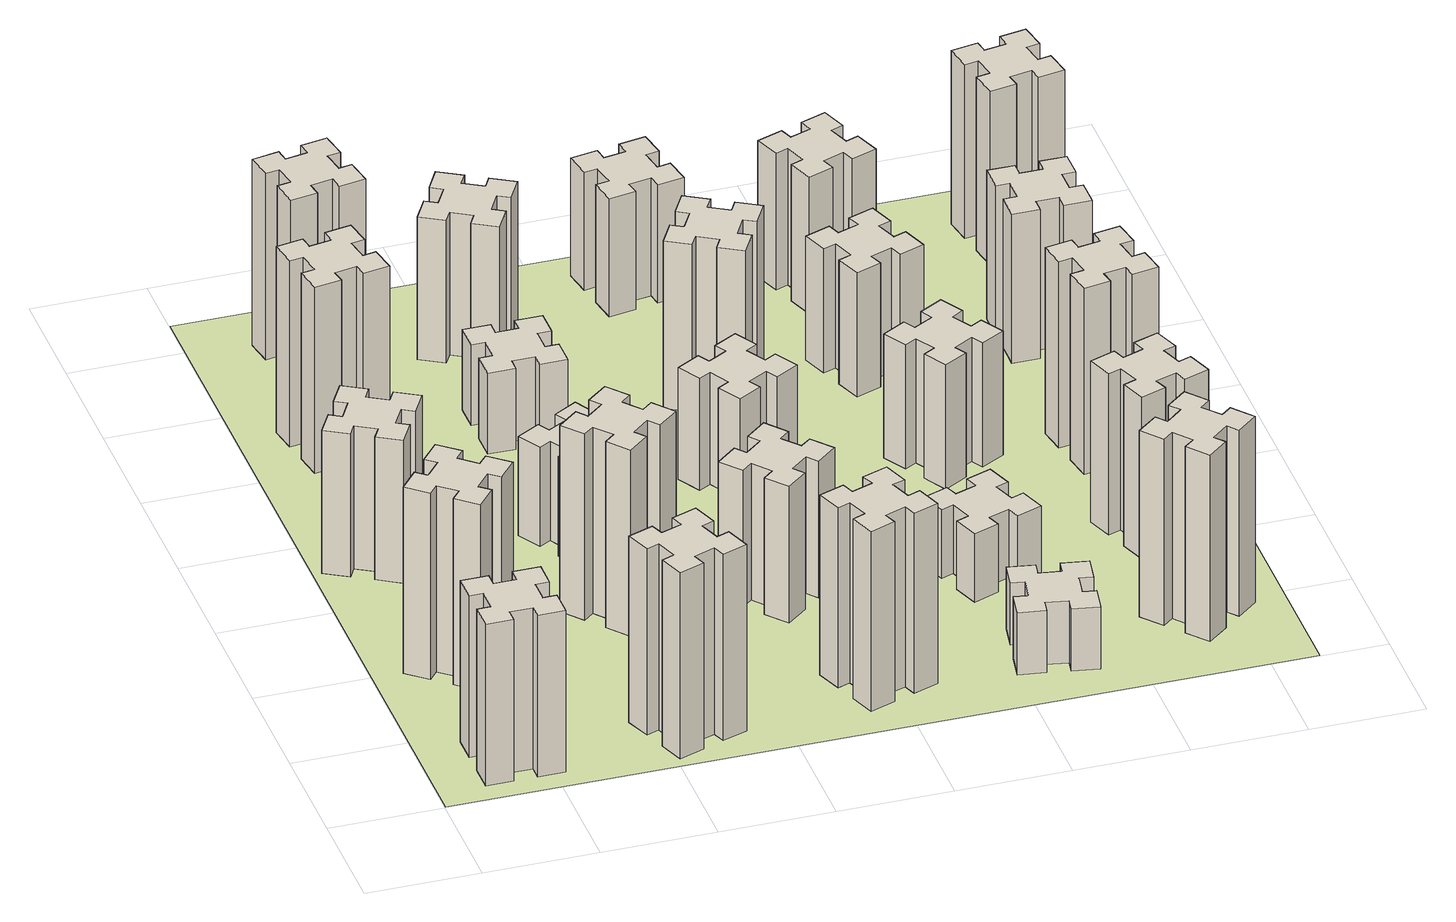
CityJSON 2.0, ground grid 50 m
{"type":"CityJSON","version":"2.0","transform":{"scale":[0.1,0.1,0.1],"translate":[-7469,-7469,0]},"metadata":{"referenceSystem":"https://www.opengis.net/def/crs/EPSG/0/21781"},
"CityObjects":{
"building1":{"type":"Building","attributes":{"class":"1000","function":"1000","usage":"1000","yearOfConstruction":2016,"roofType":"1000","measuredHeight":78,"storeysAboveGround":30,"storeysBelowGround":0},"geometry":[{"type":"Solid","lod":"1","boundaries":[[[[0,1,2,3,4,5,6,7,8,9,10,11,12,13,14,15,16,17,18,19]],[[17,16,20,21]],[[16,15,22,20]],[[15,14,23,22]],[[14,13,24,23]],[[13,12,25,24]],[[12,11,26,25]],[[11,10,27,26]],[[10,9,28,27]],[[9,8,29,28]],[[8,7,30,29]],[[7,6,31,30]],[[6,5,32,31]],[[5,4,33,32]],[[4,3,34,33]],[[3,2,35,34]],[[2,1,36,35]],[[1,0,37,36]],[[0,19,38,37]],[[19,18,39,38]],[[18,17,21,39]],[[24,25,26,27,28,29,30,31,32,33,34,35,36,37,38,39,21,20,22,23]]]]}]},
"building2":{"type":"Building","attributes":{"class":"1000","function":"1000","usage":"1000","yearOfConstruction":2016,"roofType":"1000","measuredHeight":90,"storeysAboveGround":30,"storeysBelowGround":0},"geometry":[{"type":"Solid","lod":"1","boundaries":[[[[40,41,42,43,44,45,46,47,48,49,50,51,52,53,54,55,56,57,58,59]],[[57,56,60,61]],[[56,55,62,60]],[[55,54,63,62]],[[54,53,64,63]],[[53,52,65,64]],[[52,51,66,65]],[[51,50,67,66]],[[50,49,68,67]],[[49,48,69,68]],[[48,47,70,69]],[[47,46,71,70]],[[46,45,72,71]],[[45,44,73,72]],[[44,43,74,73]],[[43,42,75,74]],[[42,41,76,75]],[[41,40,77,76]],[[40,59,78,77]],[[59,58,79,78]],[[58,57,61,79]],[[64,65,66,67,68,69,70,71,72,73,74,75,76,77,78,79,61,60,62,63]]]]}]},
"building3":{"type":"Building","attributes":{"class":"1000","function":"1000","usage":"1000","yearOfConstruction":2016,"roofType":"1000","measuredHeight":69,"storeysAboveGround":30,"storeysBelowGround":0},"geometry":[{"type":"Solid","lod":"1","boundaries":[[[[80,81,82,83,84,85,86,87,88,89,90,91,92,93,94,95,96,97,98,99]],[[97,96,100,101]],[[96,95,102,100]],[[95,94,103,102]],[[94,93,104,103]],[[93,92,105,104]],[[92,91,106,105]],[[91,90,107,106]],[[90,89,108,107]],[[89,88,109,108]],[[88,87,110,109]],[[87,86,111,110]],[[86,85,112,111]],[[85,84,113,112]],[[84,83,114,113]],[[83,82,115,114]],[[82,81,116,115]],[[81,80,117,116]],[[80,99,118,117]],[[99,98,119,118]],[[98,97,101,119]],[[104,105,106,107,108,109,110,111,112,113,114,115,116,117,118,119,101,100,102,103]]]]}]},
"building4":{"type":"Building","attributes":{"class":"1000","function":"1000","usage":"1000","yearOfConstruction":2016,"roofType":"1000","measuredHeight":90,"storeysAboveGround":30,"storeysBelowGround":0},"geometry":[{"type":"Solid","lod":"1","boundaries":[[[[120,121,122,123,124,125,126,127,128,129,130,131,132,133,134,135,136,137,138,139]],[[137,136,140,141]],[[136,135,142,140]],[[135,134,143,142]],[[134,133,144,143]],[[133,132,145,144]],[[132,131,146,145]],[[131,130,147,146]],[[130,129,148,147]],[[129,128,149,148]],[[128,127,150,149]],[[127,126,151,150]],[[126,125,152,151]],[[125,124,153,152]],[[124,123,154,153]],[[123,122,155,154]],[[122,121,156,155]],[[121,120,157,156]],[[120,139,158,157]],[[139,138,159,158]],[[138,137,141,159]],[[144,145,146,147,148,149,150,151,152,153,154,155,156,157,158,159,141,140,142,143]]]]}]},
"building5":{"type":"Building","attributes":{"class":"1000","function":"1000","usage":"1000","yearOfConstruction":2016,"roofType":"1000","measuredHeight":90,"storeysAboveGround":30,"storeysBelowGround":0},"geometry":[{"type":"Solid","lod":"1","boundaries":[[[[160,161,162,163,164,165,166,167,168,169,170,171,172,173,174,175,176,177,178,179]],[[177,176,180,181]],[[176,175,182,180]],[[175,174,183,182]],[[174,173,184,183]],[[173,172,185,184]],[[172,171,186,185]],[[171,170,187,186]],[[170,169,188,187]],[[169,168,189,188]],[[168,167,190,189]],[[167,166,191,190]],[[166,165,192,191]],[[165,164,193,192]],[[164,163,194,193]],[[163,162,195,194]],[[162,161,196,195]],[[161,160,197,196]],[[160,179,198,197]],[[179,178,199,198]],[[178,177,181,199]],[[184,185,186,187,188,189,190,191,192,193,194,195,196,197,198,199,181,180,182,183]]]]}]},
"building6":{"type":"Building","attributes":{"class":"1000","function":"1000","usage":"1000","yearOfConstruction":2016,"roofType":"1000","measuredHeight":90,"storeysAboveGround":30,"storeysBelowGround":0},"geometry":[{"type":"Solid","lod":"1","boundaries":[[[[200,201,202,203,204,205,206,207,208,209,210,211,212,213,214,215,216,217,218,219]],[[217,216,220,221]],[[216,215,222,220]],[[215,214,223,222]],[[214,213,224,223]],[[213,212,225,224]],[[212,211,226,225]],[[211,210,227,226]],[[210,209,228,227]],[[209,208,229,228]],[[208,207,230,229]],[[207,206,231,230]],[[206,205,232,231]],[[205,204,233,232]],[[204,203,234,233]],[[203,202,235,234]],[[202,201,236,235]],[[201,200,237,236]],[[200,219,238,237]],[[219,218,239,238]],[[218,217,221,239]],[[224,225,226,227,228,229,230,231,232,233,234,235,236,237,238,239,221,220,222,223]]]]}]},
"building7":{"type":"Building","attributes":{"class":"1000","function":"1000","usage":"1000","yearOfConstruction":2016,"roofType":"1000","measuredHeight":90,"storeysAboveGround":30,"storeysBelowGround":0},"geometry":[{"type":"Solid","lod":"1","boundaries":[[[[240,241,242,243,244,245,246,247,248,249,250,251,252,253,254,255,256,257,258,259]],[[257,256,260,261]],[[256,255,262,260]],[[255,254,263,262]],[[254,253,264,263]],[[253,252,265,264]],[[252,251,266,265]],[[251,250,267,266]],[[250,249,268,267]],[[249,248,269,268]],[[248,247,270,269]],[[247,246,271,270]],[[246,245,272,271]],[[245,244,273,272]],[[244,243,274,273]],[[243,242,275,274]],[[242,241,276,275]],[[241,240,277,276]],[[240,259,278,277]],[[259,258,279,278]],[[258,257,261,279]],[[264,265,266,267,268,269,270,271,272,273,274,275,276,277,278,279,261,260,262,263]]]]}]},
"building8":{"type":"Building","attributes":{"class":"1000","function":"1000","usage":"1000","yearOfConstruction":2016,"roofType":"1000","measuredHeight":48,"storeysAboveGround":30,"storeysBelowGround":0},"geometry":[{"type":"Solid","lod":"1","boundaries":[[[[280,281,282,283,284,285,286,287,288,289,290,291,292,293,294,295,296,297,298,299]],[[297,296,300,301]],[[296,295,302,300]],[[295,294,303,302]],[[294,293,304,303]],[[293,292,305,304]],[[292,291,306,305]],[[291,290,307,306]],[[290,289,308,307]],[[289,288,309,308]],[[288,287,310,309]],[[287,286,311,310]],[[286,285,312,311]],[[285,284,313,312]],[[284,283,314,313]],[[283,282,315,314]],[[282,281,316,315]],[[281,280,317,316]],[[280,299,318,317]],[[299,298,319,318]],[[298,297,301,319]],[[304,305,306,307,308,309,310,311,312,313,314,315,316,317,318,319,301,300,302,303]]]]}]},
"building9":{"type":"Building","attributes":{"class":"1000","function":"1000","usage":"1000","yearOfConstruction":2016,"roofType":"1000","measuredHeight":39,"storeysAboveGround":30,"storeysBelowGround":0},"geometry":[{"type":"Solid","lod":"1","boundaries":[[[[320,321,322,323,324,325,326,327,328,329,330,331,332,333,334,335,336,337,338,339]],[[337,336,340,341]],[[336,335,342,340]],[[335,334,343,342]],[[334,333,344,343]],[[333,332,345,344]],[[332,331,346,345]],[[331,330,347,346]],[[330,329,348,347]],[[329,328,349,348]],[[328,327,350,349]],[[327,326,351,350]],[[326,325,352,351]],[[325,324,353,352]],[[324,323,354,353]],[[323,322,355,354]],[[322,321,356,355]],[[321,320,357,356]],[[320,339,358,357]],[[339,338,359,358]],[[338,337,341,359]],[[344,345,346,347,348,349,350,351,352,353,354,355,356,357,358,359,341,340,342,343]]]]}]},
"building10":{"type":"Building","attributes":{"class":"1000","function":"1000","usage":"1000","yearOfConstruction":2016,"roofType":"1000","measuredHeight":87,"storeysAboveGround":30,"storeysBelowGround":0},"geometry":[{"type":"Solid","lod":"1","boundaries":[[[[360,361,362,363,364,365,366,367,368,369,370,371,372,373,374,375,376,377,378,379]],[[377,376,380,381]],[[376,375,382,380]],[[375,374,383,382]],[[374,373,384,383]],[[373,372,385,384]],[[372,371,386,385]],[[371,370,387,386]],[[370,369,388,387]],[[369,368,389,388]],[[368,367,390,389]],[[367,366,391,390]],[[366,365,392,391]],[[365,364,393,392]],[[364,363,394,393]],[[363,362,395,394]],[[362,361,396,395]],[[361,360,397,396]],[[360,379,398,397]],[[379,378,399,398]],[[378,377,381,399]],[[384,385,386,387,388,389,390,391,392,393,394,395,396,397,398,399,381,380,382,383]]]]}]},
"building11":{"type":"Building","attributes":{"class":"1000","function":"1000","usage":"1000","yearOfConstruction":2016,"roofType":"1000","measuredHeight":69,"storeysAboveGround":30,"storeysBelowGround":0},"geometry":[{"type":"Solid","lod":"1","boundaries":[[[[400,401,402,403,404,405,406,407,408,409,410,411,412,413,414,415,416,417,418,419]],[[417,416,420,421]],[[416,415,422,420]],[[415,414,423,422]],[[414,413,424,423]],[[413,412,425,424]],[[412,411,426,425]],[[411,410,427,426]],[[410,409,428,427]],[[409,408,429,428]],[[408,407,430,429]],[[407,406,431,430]],[[406,405,432,431]],[[405,404,433,432]],[[404,403,434,433]],[[403,402,435,434]],[[402,401,436,435]],[[401,400,437,436]],[[400,419,438,437]],[[419,418,439,438]],[[418,417,421,439]],[[424,425,426,427,428,429,430,431,432,433,434,435,436,437,438,439,421,420,422,423]]]]}]},
"building12":{"type":"Building","attributes":{"class":"1000","function":"1000","usage":"1000","yearOfConstruction":2016,"roofType":"1000","measuredHeight":66,"storeysAboveGround":30,"storeysBelowGround":0},"geometry":[{"type":"Solid","lod":"1","boundaries":[[[[440,441,442,443,444,445,446,447,448,449,450,451,452,453,454,455,456,457,458,459]],[[457,456,460,461]],[[456,455,462,460]],[[455,454,463,462]],[[454,453,464,463]],[[453,452,465,464]],[[452,451,466,465]],[[451,450,467,466]],[[450,449,468,467]],[[449,448,469,468]],[[448,447,470,469]],[[447,446,471,470]],[[446,445,472,471]],[[445,444,473,472]],[[444,443,474,473]],[[443,442,475,474]],[[442,441,476,475]],[[441,440,477,476]],[[440,459,478,477]],[[459,458,479,478]],[[458,457,461,479]],[[464,465,466,467,468,469,470,471,472,473,474,475,476,477,478,479,461,460,462,463]]]]}]},
"building13":{"type":"Building","attributes":{"class":"1000","function":"1000","usage":"1000","yearOfConstruction":2016,"roofType":"1000","measuredHeight":54,"storeysAboveGround":30,"storeysBelowGround":0},"geometry":[{"type":"Solid","lod":"1","boundaries":[[[[480,481,482,483,484,485,486,487,488,489,490,491,492,493,494,495,496,497,498,499]],[[497,496,500,501]],[[496,495,502,500]],[[495,494,503,502]],[[494,493,504,503]],[[493,492,505,504]],[[492,491,506,505]],[[491,490,507,506]],[[490,489,508,507]],[[489,488,509,508]],[[488,487,510,509]],[[487,486,511,510]],[[486,485,512,511]],[[485,484,513,512]],[[484,483,514,513]],[[483,482,515,514]],[[482,481,516,515]],[[481,480,517,516]],[[480,499,518,517]],[[499,498,519,518]],[[498,497,501,519]],[[504,505,506,507,508,509,510,511,512,513,514,515,516,517,518,519,501,500,502,503]]]]}]},
"building14":{"type":"Building","attributes":{"class":"1000","function":"1000","usage":"1000","yearOfConstruction":2016,"roofType":"1000","measuredHeight":81,"storeysAboveGround":30,"storeysBelowGround":0},"geometry":[{"type":"Solid","lod":"1","boundaries":[[[[520,521,522,523,524,525,526,527,528,529,530,531,532,533,534,535,536,537,538,539]],[[537,536,540,541]],[[536,535,542,540]],[[535,534,543,542]],[[534,533,544,543]],[[533,532,545,544]],[[532,531,546,545]],[[531,530,547,546]],[[530,529,548,547]],[[529,528,549,548]],[[528,527,550,549]],[[527,526,551,550]],[[526,525,552,551]],[[525,524,553,552]],[[524,523,554,553]],[[523,522,555,554]],[[522,521,556,555]],[[521,520,557,556]],[[520,539,558,557]],[[539,538,559,558]],[[538,537,541,559]],[[544,545,546,547,548,549,550,551,552,553,554,555,556,557,558,559,541,540,542,543]]]]}]},
"building15":{"type":"Building","attributes":{"class":"1000","function":"1000","usage":"1000","yearOfConstruction":2016,"roofType":"1000","measuredHeight":30,"storeysAboveGround":30,"storeysBelowGround":0},"geometry":[{"type":"Solid","lod":"1","boundaries":[[[[560,561,562,563,564,565,566,567,568,569,570,571,572,573,574,575,576,577,578,579]],[[577,576,580,581]],[[576,575,582,580]],[[575,574,583,582]],[[574,573,584,583]],[[573,572,585,584]],[[572,571,586,585]],[[571,570,587,586]],[[570,569,588,587]],[[569,568,589,588]],[[568,567,590,589]],[[567,566,591,590]],[[566,565,592,591]],[[565,564,593,592]],[[564,563,594,593]],[[563,562,595,594]],[[562,561,596,595]],[[561,560,597,596]],[[560,579,598,597]],[[579,578,599,598]],[[578,577,581,599]],[[584,585,586,587,588,589,590,591,592,593,594,595,596,597,598,599,581,580,582,583]]]]}]},
"building16":{"type":"Building","attributes":{"class":"1000","function":"1000","usage":"1000","yearOfConstruction":2016,"roofType":"1000","measuredHeight":57,"storeysAboveGround":30,"storeysBelowGround":0},"geometry":[{"type":"Solid","lod":"1","boundaries":[[[[600,601,602,603,604,605,606,607,608,609,610,611,612,613,614,615,616,617,618,619]],[[617,616,620,621]],[[616,615,622,620]],[[615,614,623,622]],[[614,613,624,623]],[[613,612,625,624]],[[612,611,626,625]],[[611,610,627,626]],[[610,609,628,627]],[[609,608,629,628]],[[608,607,630,629]],[[607,606,631,630]],[[606,605,632,631]],[[605,604,633,632]],[[604,603,634,633]],[[603,602,635,634]],[[602,601,636,635]],[[601,600,637,636]],[[600,619,638,637]],[[619,618,639,638]],[[618,617,621,639]],[[624,625,626,627,628,629,630,631,632,633,634,635,636,637,638,639,621,620,622,623]]]]}]},
"building17":{"type":"Building","attributes":{"class":"1000","function":"1000","usage":"1000","yearOfConstruction":2016,"roofType":"1000","measuredHeight":33,"storeysAboveGround":30,"storeysBelowGround":0},"geometry":[{"type":"Solid","lod":"1","boundaries":[[[[640,641,642,643,644,645,646,647,648,649,650,651,652,653,654,655,656,657,658,659]],[[657,656,660,661]],[[656,655,662,660]],[[655,654,663,662]],[[654,653,664,663]],[[653,652,665,664]],[[652,651,666,665]],[[651,650,667,666]],[[650,649,668,667]],[[649,648,669,668]],[[648,647,670,669]],[[647,646,671,670]],[[646,645,672,671]],[[645,644,673,672]],[[644,643,674,673]],[[643,642,675,674]],[[642,641,676,675]],[[641,640,677,676]],[[640,659,678,677]],[[659,658,679,678]],[[658,657,661,679]],[[664,665,666,667,668,669,670,671,672,673,674,675,676,677,678,679,661,660,662,663]]]]}]},
"building18":{"type":"Building","attributes":{"class":"1000","function":"1000","usage":"1000","yearOfConstruction":2016,"roofType":"1000","measuredHeight":60,"storeysAboveGround":30,"storeysBelowGround":0},"geometry":[{"type":"Solid","lod":"1","boundaries":[[[[680,681,682,683,684,685,686,687,688,689,690,691,692,693,694,695,696,697,698,699]],[[697,696,700,701]],[[696,695,702,700]],[[695,694,703,702]],[[694,693,704,703]],[[693,692,705,704]],[[692,691,706,705]],[[691,690,707,706]],[[690,689,708,707]],[[689,688,709,708]],[[688,687,710,709]],[[687,686,711,710]],[[686,685,712,711]],[[685,684,713,712]],[[684,683,714,713]],[[683,682,715,714]],[[682,681,716,715]],[[681,680,717,716]],[[680,699,718,717]],[[699,698,719,718]],[[698,697,701,719]],[[704,705,706,707,708,709,710,711,712,713,714,715,716,717,718,719,701,700,702,703]]]]}]},
"building19":{"type":"Building","attributes":{"class":"1000","function":"1000","usage":"1000","yearOfConstruction":2016,"roofType":"1000","measuredHeight":60,"storeysAboveGround":30,"storeysBelowGround":0},"geometry":[{"type":"Solid","lod":"1","boundaries":[[[[720,721,722,723,724,725,726,727,728,729,730,731,732,733,734,735,736,737,738,739]],[[737,736,740,741]],[[736,735,742,740]],[[735,734,743,742]],[[734,733,744,743]],[[733,732,745,744]],[[732,731,746,745]],[[731,730,747,746]],[[730,729,748,747]],[[729,728,749,748]],[[728,727,750,749]],[[727,726,751,750]],[[726,725,752,751]],[[725,724,753,752]],[[724,723,754,753]],[[723,722,755,754]],[[722,721,756,755]],[[721,720,757,756]],[[720,739,758,757]],[[739,738,759,758]],[[738,737,741,759]],[[744,745,746,747,748,749,750,751,752,753,754,755,756,757,758,759,741,740,742,743]]]]}]},
"building20":{"type":"Building","attributes":{"class":"1000","function":"1000","usage":"1000","yearOfConstruction":2016,"roofType":"1000","measuredHeight":90,"storeysAboveGround":30,"storeysBelowGround":0},"geometry":[{"type":"Solid","lod":"1","boundaries":[[[[760,761,762,763,764,765,766,767,768,769,770,771,772,773,774,775,776,777,778,779]],[[777,776,780,781]],[[776,775,782,780]],[[775,774,783,782]],[[774,773,784,783]],[[773,772,785,784]],[[772,771,786,785]],[[771,770,787,786]],[[770,769,788,787]],[[769,768,789,788]],[[768,767,790,789]],[[767,766,791,790]],[[766,765,792,791]],[[765,764,793,792]],[[764,763,794,793]],[[763,762,795,794]],[[762,761,796,795]],[[761,760,797,796]],[[760,779,798,797]],[[779,778,799,798]],[[778,777,781,799]],[[784,785,786,787,788,789,790,791,792,793,794,795,796,797,798,799,781,780,782,783]]]]}]},
"building21":{"type":"Building","attributes":{"class":"1000","function":"1000","usage":"1000","yearOfConstruction":2016,"roofType":"1000","measuredHeight":66,"storeysAboveGround":30,"storeysBelowGround":0},"geometry":[{"type":"Solid","lod":"1","boundaries":[[[[800,801,802,803,804,805,806,807,808,809,810,811,812,813,814,815,816,817,818,819]],[[817,816,820,821]],[[816,815,822,820]],[[815,814,823,822]],[[814,813,824,823]],[[813,812,825,824]],[[812,811,826,825]],[[811,810,827,826]],[[810,809,828,827]],[[809,808,829,828]],[[808,807,830,829]],[[807,806,831,830]],[[806,805,832,831]],[[805,804,833,832]],[[804,803,834,833]],[[803,802,835,834]],[[802,801,836,835]],[[801,800,837,836]],[[800,819,838,837]],[[819,818,839,838]],[[818,817,821,839]],[[824,825,826,827,828,829,830,831,832,833,834,835,836,837,838,839,821,820,822,823]]]]}]},
"building22":{"type":"Building","attributes":{"class":"1000","function":"1000","usage":"1000","yearOfConstruction":2016,"roofType":"1000","measuredHeight":78,"storeysAboveGround":30,"storeysBelowGround":0},"geometry":[{"type":"Solid","lod":"1","boundaries":[[[[840,841,842,843,844,845,846,847,848,849,850,851,852,853,854,855,856,857,858,859]],[[857,856,860,861]],[[856,855,862,860]],[[855,854,863,862]],[[854,853,864,863]],[[853,852,865,864]],[[852,851,866,865]],[[851,850,867,866]],[[850,849,868,867]],[[849,848,869,868]],[[848,847,870,869]],[[847,846,871,870]],[[846,845,872,871]],[[845,844,873,872]],[[844,843,874,873]],[[843,842,875,874]],[[842,841,876,875]],[[841,840,877,876]],[[840,859,878,877]],[[859,858,879,878]],[[858,857,861,879]],[[864,865,866,867,868,869,870,871,872,873,874,875,876,877,878,879,861,860,862,863]]]]}]},
"building23":{"type":"Building","attributes":{"class":"1000","function":"1000","usage":"1000","yearOfConstruction":2016,"roofType":"1000","measuredHeight":90,"storeysAboveGround":30,"storeysBelowGround":0},"geometry":[{"type":"Solid","lod":"1","boundaries":[[[[880,881,882,883,884,885,886,887,888,889,890,891,892,893,894,895,896,897,898,899]],[[897,896,900,901]],[[896,895,902,900]],[[895,894,903,902]],[[894,893,904,903]],[[893,892,905,904]],[[892,891,906,905]],[[891,890,907,906]],[[890,889,908,907]],[[889,888,909,908]],[[888,887,910,909]],[[887,886,911,910]],[[886,885,912,911]],[[885,884,913,912]],[[884,883,914,913]],[[883,882,915,914]],[[882,881,916,915]],[[881,880,917,916]],[[880,899,918,917]],[[899,898,919,918]],[[898,897,901,919]],[[904,905,906,907,908,909,910,911,912,913,914,915,916,917,918,919,901,900,902,903]]]]}]},
"building24":{"type":"Building","attributes":{"class":"1000","function":"1000","usage":"1000","yearOfConstruction":2016,"roofType":"1000","measuredHeight":72,"storeysAboveGround":30,"storeysBelowGround":0},"geometry":[{"type":"Solid","lod":"1","boundaries":[[[[920,921,922,923,924,925,926,927,928,929,930,931,932,933,934,935,936,937,938,939]],[[937,936,940,941]],[[936,935,942,940]],[[935,934,943,942]],[[934,933,944,943]],[[933,932,945,944]],[[932,931,946,945]],[[931,930,947,946]],[[930,929,948,947]],[[929,928,949,948]],[[928,927,950,949]],[[927,926,951,950]],[[926,925,952,951]],[[925,924,953,952]],[[924,923,954,953]],[[923,922,955,954]],[[922,921,956,955]],[[921,920,957,956]],[[920,939,958,957]],[[939,938,959,958]],[[938,937,941,959]],[[944,945,946,947,948,949,950,951,952,953,954,955,956,957,958,959,941,940,942,943]]]]}]},
"building25":{"type":"Building","attributes":{"class":"1000","function":"1000","usage":"1000","yearOfConstruction":2016,"roofType":"1000","measuredHeight":84,"storeysAboveGround":30,"storeysBelowGround":0},"geometry":[{"type":"Solid","lod":"1","boundaries":[[[[960,961,962,963,964,965,966,967,968,969,970,971,972,973,974,975,976,977,978,979]],[[977,976,980,981]],[[976,975,982,980]],[[975,974,983,982]],[[974,973,984,983]],[[973,972,985,984]],[[972,971,986,985]],[[971,970,987,986]],[[970,969,988,987]],[[969,968,989,988]],[[968,967,990,989]],[[967,966,991,990]],[[966,965,992,991]],[[965,964,993,992]],[[964,963,994,993]],[[963,962,995,994]],[[962,961,996,995]],[[961,960,997,996]],[[960,979,998,997]],[[979,978,999,998]],[[978,977,981,999]],[[984,985,986,987,988,989,990,991,992,993,994,995,996,997,998,999,981,980,982,983]]]]}]},
"landuse1":{"type":"LandUse","attributes":{"name":"plot1","function":"1010"},"geometry":[{"type":"MultiSurface","lod":"1","boundaries":[[[1000,1001,1002,1003]]]}]}
},
"vertices":[
[265,325,0],[265,225,0],[205,225,0],[205,105,0],[325,105,0],[325,165,0],[425,165,0],[425,105,0],[545,105,0],[545,225,0],[485,225,0],[485,325,0],[545,325,0],[545,445,0],[425,445,0],[425,385,0],[325,385,0],[325,445,0],[205,445,0],[205,325,0],[325,385,780],[325,445,780],[425,385,780],[425,445,780],[545,445,780],[545,325,780],[485,325,780],[485,225,780],[545,225,780],[545,105,780],[425,105,780],[425,165,780],[325,165,780],[325,105,780],[205,105,780],[205,225,780],[265,225,780],[265,325,780],[205,325,780],[205,445,780],
[484,1067,0],[408,1132,0],[446,1178,0],[354,1255,0],[277,1163,0],[323,1124,0],[259,1048,0],[213,1086,0],[136,994,0],[228,917,0],[266,963,0],[343,899,0],[304,853,0],[396,776,0],[473,868,0],[427,906,0],[492,983,0],[538,944,0],[615,1036,0],[523,1113,0],[492,983,900],[538,944,900],[427,906,900],[473,868,900],[396,776,900],[304,853,900],[343,899,900],[266,963,900],[228,917,900],[136,994,900],[213,1086,900],[259,1048,900],[323,1124,900],[277,1163,900],[354,1255,900],[446,1178,900],[408,1132,900],[484,1067,900],[523,1113,900],[615,1036,900],
[374,1926,0],[287,1976,0],[317,2028,0],[213,2088,0],[153,1984,0],[205,1954,0],[155,1867,0],[103,1897,0],[43,1793,0],[147,1733,0],[177,1785,0],[264,1735,0],[234,1683,0],[338,1623,0],[398,1727,0],[346,1757,0],[396,1844,0],[448,1814,0],[508,1918,0],[404,1978,0],[396,1844,690],[448,1814,690],[346,1757,690],[398,1727,690],[338,1623,690],[234,1683,690],[264,1735,690],[177,1785,690],[147,1733,690],[43,1793,690],[103,1897,690],[155,1867,690],[205,1954,690],[153,1984,690],[213,2088,690],[317,2028,690],[287,1976,690],[374,1926,690],[404,1978,690],[508,1918,690],
[405,2812,0],[307,2795,0],[297,2854,0],[178,2833,0],[199,2715,0],[258,2725,0],[276,2627,0],[217,2617,0],[237,2498,0],[356,2519,0],[345,2578,0],[444,2596,0],[454,2537,0],[572,2557,0],[551,2676,0],[492,2665,0],[475,2764,0],[534,2774,0],[513,2892,0],[395,2871,0],[475,2764,900],[534,2774,900],[492,2665,900],[551,2676,900],[572,2557,900],[454,2537,900],[444,2596,900],[345,2578,900],[356,2519,900],[237,2498,900],[217,2617,900],[276,2627,900],[258,2725,900],[199,2715,900],[178,2833,900],[297,2854,900],[307,2795,900],[405,2812,900],[395,2871,900],[513,2892,900],
[1106,155,0],[1200,189,0],[1220,133,0],[1333,174,0],[1292,287,0],[1236,266,0],[1202,360,0],[1258,380,0],[1217,493,0],[1104,452,0],[1125,396,0],[1031,362,0],[1010,418,0],[897,377,0],[939,264,0],[995,285,0],[1029,191,0],[973,170,0],[1014,57,0],[1127,99,0],[1029,191,900],[973,170,900],[995,285,900],[939,264,900],[897,377,900],[1010,418,900],[1031,362,900],[1125,396,900],[1104,452,900],[1217,493,900],[1258,380,900],[1202,360,900],[1236,266,900],[1292,287,900],[1333,174,900],[1220,133,900],[1200,189,900],[1106,155,900],[1127,99,900],[1014,57,900],
[592,3305,0],[575,3404,0],[634,3414,0],[613,3532,0],[495,3511,0],[505,3452,0],[407,3435,0],[397,3494,0],[278,3473,0],[299,3355,0],[358,3365,0],[376,3267,0],[317,3257,0],[337,3138,0],[456,3159,0],[445,3218,0],[544,3236,0],[554,3177,0],[672,3197,0],[651,3316,0],[544,3236,900],[554,3177,900],[445,3218,900],[456,3159,900],[337,3138,900],[317,3257,900],[376,3267,900],[358,3365,900],[299,3355,900],[278,3473,900],[397,3494,900],[407,3435,900],[505,3452,900],[495,3511,900],[613,3532,900],[634,3414,900],[575,3404,900],[592,3305,900],[651,3316,900],[672,3197,900],
[1083,1332,0],[1006,1267,0],[968,1313,0],[876,1236,0],[953,1144,0],[999,1183,0],[1063,1106,0],[1017,1068,0],[1094,976,0],[1186,1053,0],[1148,1099,0],[1224,1163,0],[1263,1117,0],[1355,1194,0],[1278,1286,0],[1232,1248,0],[1167,1324,0],[1213,1363,0],[1136,1455,0],[1044,1378,0],[1167,1324,900],[1213,1363,900],[1232,1248,900],[1278,1286,900],[1355,1194,900],[1263,1117,900],[1224,1163,900],[1148,1099,900],[1186,1053,900],[1094,976,900],[1017,1068,900],[1063,1106,900],[999,1183,900],[953,1144,900],[876,1236,900],[968,1313,900],[1006,1267,900],[1083,1332,900],[1044,1378,900],[1136,1455,900],
[995,1744,0],[1045,1657,0],[993,1627,0],[1053,1523,0],[1157,1583,0],[1127,1635,0],[1214,1685,0],[1244,1633,0],[1348,1693,0],[1288,1797,0],[1236,1767,0],[1186,1854,0],[1238,1884,0],[1178,1988,0],[1074,1928,0],[1104,1876,0],[1017,1826,0],[987,1878,0],[883,1818,0],[943,1714,0],[1017,1826,480],[987,1878,480],[1104,1876,480],[1074,1928,480],[1178,1988,480],[1238,1884,480],[1186,1854,480],[1236,1767,480],[1288,1797,480],[1348,1693,480],[1244,1633,480],[1214,1685,480],[1127,1635,480],[1157,1583,480],[1053,1523,480],[993,1627,480],[1045,1657,480],[995,1744,480],[943,1714,480],[883,1818,480],
[1005,2645,0],[1005,2545,0],[945,2545,0],[945,2425,0],[1065,2425,0],[1065,2485,0],[1165,2485,0],[1165,2425,0],[1285,2425,0],[1285,2545,0],[1225,2545,0],[1225,2645,0],[1285,2645,0],[1285,2765,0],[1165,2765,0],[1165,2705,0],[1065,2705,0],[1065,2765,0],[945,2765,0],[945,2645,0],[1065,2705,390],[1065,2765,390],[1165,2705,390],[1165,2765,390],[1285,2765,390],[1285,2645,390],[1225,2645,390],[1225,2545,390],[1285,2545,390],[1285,2425,390],[1165,2425,390],[1165,2485,390],[1065,2485,390],[1065,2425,390],[945,2425,390],[945,2545,390],[1005,2545,390],[1005,2645,390],[945,2645,390],[945,2765,390],
[1965,496,0],[1871,462,0],[1850,518,0],[1737,477,0],[1779,364,0],[1835,385,0],[1869,291,0],[1813,270,0],[1854,157,0],[1967,199,0],[1946,255,0],[2040,289,0],[2060,233,0],[2173,274,0],[2132,387,0],[2076,366,0],[2042,460,0],[2098,480,0],[2057,593,0],[1944,552,0],[2042,460,870],[2098,480,870],[2076,366,870],[2132,387,870],[2173,274,870],[2060,233,870],[2040,289,870],[1946,255,870],[1967,199,870],[1854,157,870],[1813,270,870],[1869,291,870],[1835,385,870],[1779,364,870],[1737,477,870],[1850,518,870],[1871,462,870],[1965,496,870],[1944,552,870],[2057,593,870],
[1186,3137,0],[1236,3224,0],[1288,3194,0],[1348,3298,0],[1244,3358,0],[1214,3306,0],[1127,3356,0],[1157,3408,0],[1053,3468,0],[993,3364,0],[1045,3334,0],[995,3247,0],[943,3277,0],[883,3173,0],[987,3113,0],[1017,3165,0],[1104,3115,0],[1074,3063,0],[1178,3003,0],[1238,3107,0],[1104,3115,690],[1074,3063,690],[1017,3165,690],[987,3113,690],[883,3173,690],[943,3277,690],[995,3247,690],[1045,3334,690],[993,3364,690],[1053,3468,690],[1157,3408,690],[1127,3356,690],[1214,3306,690],[1244,3358,690],[1348,3298,690],[1288,3194,690],[1236,3224,690],[1186,3137,690],[1238,3107,690],[1178,3003,690],
[1788,999,0],[1864,1063,0],[1903,1017,0],[1995,1094,0],[1918,1186,0],[1872,1148,0],[1807,1224,0],[1853,1263,0],[1776,1355,0],[1684,1278,0],[1723,1232,0],[1646,1167,0],[1608,1213,0],[1516,1136,0],[1593,1044,0],[1639,1083,0],[1703,1006,0],[1657,968,0],[1734,876,0],[1826,953,0],[1703,1006,660],[1657,968,660],[1639,1083,660],[1593,1044,660],[1516,1136,660],[1608,1213,660],[1646,1167,660],[1723,1232,660],[1684,1278,660],[1776,1355,660],[1853,1263,660],[1807,1224,660],[1872,1148,660],[1918,1186,660],[1995,1094,660],[1903,1017,660],[1864,1063,660],[1788,999,660],[1826,953,660],[1734,876,660],
[1844,2076,0],[1757,2026,0],[1727,2078,0],[1623,2018,0],[1683,1914,0],[1735,1944,0],[1785,1857,0],[1733,1827,0],[1793,1723,0],[1897,1783,0],[1867,1835,0],[1954,1885,0],[1984,1833,0],[2088,1893,0],[2028,1997,0],[1976,1967,0],[1926,2054,0],[1978,2084,0],[1918,2188,0],[1814,2128,0],[1926,2054,540],[1978,2084,540],[1976,1967,540],[2028,1997,540],[2088,1893,540],[1984,1833,540],[1954,1885,540],[1867,1835,540],[1897,1783,540],[1793,1723,540],[1733,1827,540],[1785,1857,540],[1735,1944,540],[1683,1914,540],[1623,2018,540],[1727,2078,540],[1757,2026,540],[1844,2076,540],[1814,2128,540],[1918,2188,540],
[2054,2666,0],[1967,2716,0],[1997,2768,0],[1893,2828,0],[1833,2724,0],[1885,2694,0],[1835,2607,0],[1783,2637,0],[1723,2533,0],[1827,2473,0],[1857,2525,0],[1944,2475,0],[1914,2423,0],[2018,2363,0],[2078,2467,0],[2026,2497,0],[2076,2584,0],[2128,2554,0],[2188,2658,0],[2084,2718,0],[2076,2584,810],[2128,2554,810],[2026,2497,810],[2078,2467,810],[2018,2363,810],[1914,2423,810],[1944,2475,810],[1857,2525,810],[1827,2473,810],[1723,2533,810],[1783,2637,810],[1835,2607,810],[1885,2694,810],[1833,2724,810],[1893,2828,810],[1997,2768,810],[1967,2716,810],[2054,2666,810],[2084,2718,810],[2188,2658,810],
[2596,444,0],[2578,345,0],[2519,356,0],[2498,237,0],[2617,217,0],[2627,276,0],[2725,258,0],[2715,199,0],[2833,178,0],[2854,297,0],[2795,307,0],[2812,405,0],[2871,395,0],[2892,513,0],[2774,534,0],[2764,475,0],[2665,492,0],[2676,551,0],[2557,572,0],[2537,454,0],[2665,492,300],[2676,551,300],[2764,475,300],[2774,534,300],[2892,513,300],[2871,395,300],[2812,405,300],[2795,307,300],[2854,297,300],[2833,178,300],[2715,199,300],[2725,258,300],[2627,276,300],[2617,217,300],[2498,237,300],[2519,356,300],[2578,345,300],[2596,444,300],[2537,454,300],[2557,572,300],
[1738,3465,0],[1756,3367,0],[1697,3357,0],[1717,3238,0],[1836,3259,0],[1825,3318,0],[1924,3336,0],[1934,3277,0],[2052,3297,0],[2031,3416,0],[1972,3405,0],[1955,3504,0],[2014,3514,0],[1993,3632,0],[1875,3611,0],[1885,3552,0],[1787,3535,0],[1777,3594,0],[1658,3573,0],[1679,3455,0],[1787,3535,570],[1777,3594,570],[1885,3552,570],[1875,3611,570],[1993,3632,570],[2014,3514,570],[1955,3504,570],[1972,3405,570],[2031,3416,570],[2052,3297,570],[1934,3277,570],[1924,3336,570],[1825,3318,570],[1836,3259,570],[1717,3238,570],[1697,3357,570],[1756,3367,570],[1738,3465,570],[1679,3455,570],[1658,3573,570],
[2716,1006,0],[2682,1100,0],[2738,1120,0],[2697,1233,0],[2584,1192,0],[2605,1136,0],[2511,1102,0],[2490,1158,0],[2377,1117,0],[2419,1004,0],[2475,1025,0],[2509,931,0],[2453,910,0],[2494,797,0],[2607,839,0],[2586,895,0],[2680,929,0],[2700,873,0],[2813,914,0],[2772,1027,0],[2680,929,330],[2700,873,330],[2586,895,330],[2607,839,330],[2494,797,330],[2453,910,330],[2509,931,330],[2475,1025,330],[2419,1004,330],[2377,1117,330],[2490,1158,330],[2511,1102,330],[2605,1136,330],[2584,1192,330],[2697,1233,330],[2738,1120,330],[2682,1100,330],[2716,1006,330],[2772,1027,330],[2813,914,330],
[2816,1867,0],[2766,1954,0],[2818,1984,0],[2758,2088,0],[2654,2028,0],[2684,1976,0],[2597,1926,0],[2567,1978,0],[2463,1918,0],[2523,1814,0],[2575,1844,0],[2625,1757,0],[2573,1727,0],[2633,1623,0],[2737,1683,0],[2707,1735,0],[2794,1785,0],[2824,1733,0],[2928,1793,0],[2868,1897,0],[2794,1785,600],[2824,1733,600],[2707,1735,600],[2737,1683,600],[2633,1623,600],[2573,1727,600],[2625,1757,600],[2575,1844,600],[2523,1814,600],[2463,1918,600],[2567,1978,600],[2597,1926,600],[2684,1976,600],[2654,2028,600],[2758,2088,600],[2818,1984,600],[2766,1954,600],[2816,1867,600],[2868,1897,600],[2928,1793,600],
[2586,2475,0],[2680,2509,0],[2700,2453,0],[2813,2494,0],[2772,2607,0],[2716,2586,0],[2682,2680,0],[2738,2700,0],[2697,2813,0],[2584,2772,0],[2605,2716,0],[2511,2682,0],[2490,2738,0],[2377,2697,0],[2419,2584,0],[2475,2605,0],[2509,2511,0],[2453,2490,0],[2494,2377,0],[2607,2419,0],[2509,2511,600],[2453,2490,600],[2475,2605,600],[2419,2584,600],[2377,2697,600],[2490,2738,600],[2511,2682,600],[2605,2716,600],[2584,2772,600],[2697,2813,600],[2738,2700,600],[2682,2680,600],[2716,2586,600],[2772,2607,600],[2813,2494,600],[2700,2453,600],[2680,2509,600],[2586,2475,600],[2607,2419,600],[2494,2377,600],
[3368,359,0],[3444,423,0],[3483,377,0],[3575,454,0],[3498,546,0],[3452,508,0],[3387,584,0],[3433,623,0],[3356,715,0],[3264,638,0],[3303,592,0],[3226,527,0],[3188,573,0],[3096,496,0],[3173,404,0],[3219,443,0],[3283,366,0],[3237,328,0],[3314,236,0],[3406,313,0],[3283,366,900],[3237,328,900],[3219,443,900],[3173,404,900],[3096,496,900],[3188,573,900],[3226,527,900],[3303,592,900],[3264,638,900],[3356,715,900],[3433,623,900],[3387,584,900],[3452,508,900],[3498,546,900],[3575,454,900],[3483,377,900],[3444,423,900],[3368,359,900],[3406,313,900],[3314,236,900],
[2716,3226,0],[2682,3320,0],[2738,3340,0],[2697,3453,0],[2584,3412,0],[2605,3356,0],[2511,3322,0],[2490,3378,0],[2377,3337,0],[2419,3224,0],[2475,3245,0],[2509,3151,0],[2453,3130,0],[2494,3017,0],[2607,3059,0],[2586,3115,0],[2680,3149,0],[2700,3093,0],[2813,3134,0],[2772,3247,0],[2680,3149,660],[2700,3093,660],[2586,3115,660],[2607,3059,660],[2494,3017,660],[2453,3130,660],[2509,3151,660],[2475,3245,660],[2419,3224,660],[2377,3337,660],[2490,3378,660],[2511,3322,660],[2605,3356,660],[2584,3412,660],[2697,3453,660],[2738,3340,660],[2682,3320,660],[2716,3226,660],[2772,3247,660],[2813,3134,660],
[3215,1125,0],[3249,1031,0],[3193,1010,0],[3234,897,0],[3347,939,0],[3326,995,0],[3420,1029,0],[3440,973,0],[3553,1014,0],[3512,1127,0],[3456,1106,0],[3422,1200,0],[3478,1220,0],[3437,1333,0],[3324,1292,0],[3345,1236,0],[3251,1202,0],[3230,1258,0],[3117,1217,0],[3159,1104,0],[3251,1202,780],[3230,1258,780],[3345,1236,780],[3324,1292,780],[3437,1333,780],[3478,1220,780],[3422,1200,780],[3456,1106,780],[3512,1127,780],[3553,1014,780],[3440,973,780],[3420,1029,780],[3326,995,780],[3347,939,780],[3234,897,780],[3193,1010,780],[3249,1031,780],[3215,1125,780],[3159,1104,780],[3117,1217,780],
[3365,1872,0],[3267,1855,0],[3257,1914,0],[3138,1893,0],[3159,1775,0],[3218,1785,0],[3236,1687,0],[3177,1677,0],[3197,1558,0],[3316,1579,0],[3305,1638,0],[3404,1656,0],[3414,1597,0],[3532,1617,0],[3511,1736,0],[3452,1725,0],[3435,1824,0],[3494,1834,0],[3473,1952,0],[3355,1931,0],[3435,1824,900],[3494,1834,900],[3452,1725,900],[3511,1736,900],[3532,1617,900],[3414,1597,900],[3404,1656,900],[3305,1638,900],[3316,1579,900],[3197,1558,900],[3177,1677,900],[3236,1687,900],[3218,1785,900],[3159,1775,900],[3138,1893,900],[3257,1914,900],[3267,1855,900],[3365,1872,900],[3355,1931,900],[3473,1952,900],
[3385,2705,0],[3285,2705,0],[3285,2765,0],[3165,2765,0],[3165,2645,0],[3225,2645,0],[3225,2545,0],[3165,2545,0],[3165,2425,0],[3285,2425,0],[3285,2485,0],[3385,2485,0],[3385,2425,0],[3505,2425,0],[3505,2545,0],[3445,2545,0],[3445,2645,0],[3505,2645,0],[3505,2765,0],[3385,2765,0],[3445,2645,720],[3505,2645,720],[3445,2545,720],[3505,2545,720],[3505,2425,720],[3385,2425,720],[3385,2485,720],[3285,2485,720],[3285,2425,720],[3165,2425,720],[3165,2545,720],[3225,2545,720],[3225,2645,720],[3165,2645,720],[3165,2765,720],[3285,2765,720],[3285,2705,720],[3385,2705,720],[3385,2765,720],[3505,2765,720],
[3552,3305,0],[3535,3404,0],[3594,3414,0],[3573,3532,0],[3455,3511,0],[3465,3452,0],[3367,3435,0],[3357,3494,0],[3238,3473,0],[3259,3355,0],[3318,3365,0],[3336,3267,0],[3277,3257,0],[3297,3138,0],[3416,3159,0],[3405,3218,0],[3504,3236,0],[3514,3177,0],[3632,3197,0],[3611,3316,0],[3504,3236,840],[3514,3177,840],[3405,3218,840],[3416,3159,840],[3297,3138,840],[3277,3257,840],[3336,3267,840],[3318,3365,840],[3259,3355,840],[3238,3473,840],[3357,3494,840],[3367,3435,840],[3465,3452,840],[3455,3511,840],[3573,3532,840],[3594,3414,840],[3535,3404,840],[3552,3305,840],[3611,3316,840],[3632,3197,840],
[5,3705,0],[3705,3705,0],[3705,5,0],[5,5,0]
]}
